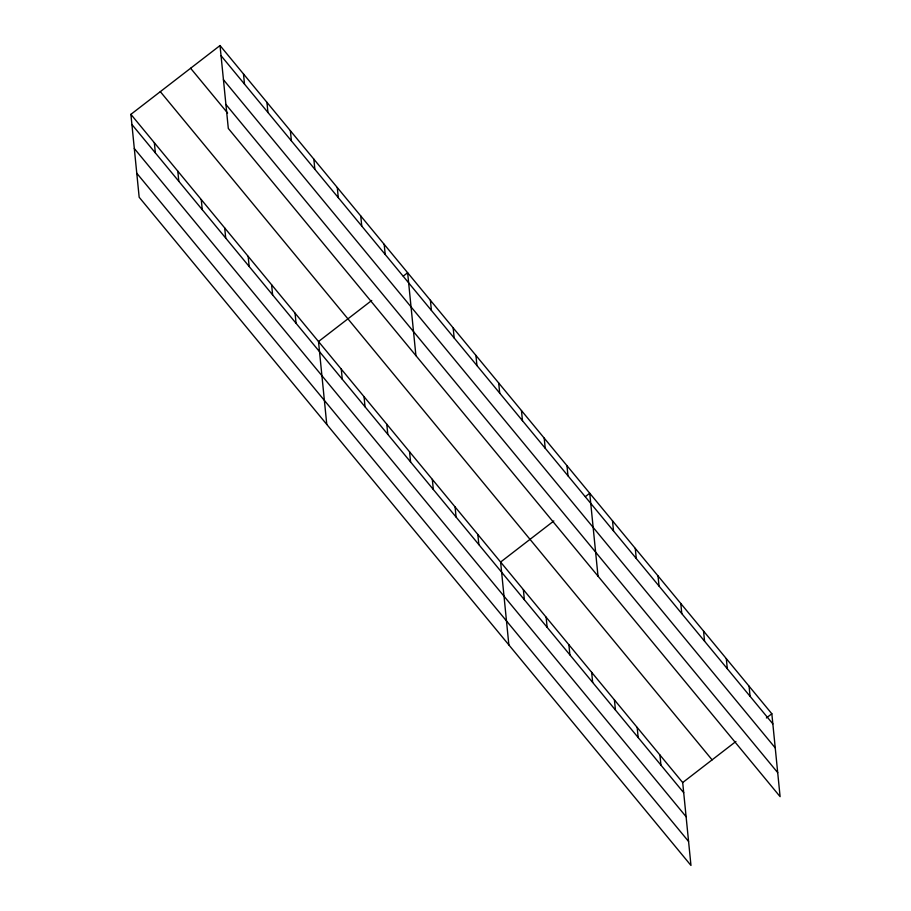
<?xml version="1.0" encoding="UTF-8"?>
<svg xmlns="http://www.w3.org/2000/svg" width="911" height="911" viewBox="0 0 911 911"><rect width="100%" height="100%" fill="white"/><g stroke="black" fill="none" stroke-linecap="round" stroke-linejoin="round"><path stroke-width="1.37" d="M130.899 114.353L682.692 782.56L690.971 865.45L139.167 197.243L130.899 114.353L220.029 45.55L771.833 713.757L780.101 796.647L228.308 128.44L220.029 45.55M371.734 300.459L318.508 341.545L326.776 424.435M403.288 276.101L407.638 272.742L415.917 355.632M553.831 520.967L500.606 562.053L508.873 644.942M585.374 496.609L589.736 493.25L598.015 576.139M682.692 782.56L735.917 741.474M766.39 717.959L771.833 713.757M221.043 55.685L772.847 723.892M223.434 79.701L775.238 747.897M225.905 104.435L777.709 772.642M190.615 68.257L227.602 113.032M160.313 91.647L712.106 759.854M131.901 124.488L683.705 792.695M134.304 148.504L686.108 816.712M136.775 173.238L688.568 841.445M749.07 686.188L750.083 696.334M726.306 658.63L727.32 668.765M703.543 631.061L704.556 641.207M680.79 603.503L681.792 613.638M658.027 575.934L659.04 586.08M659.928 754.991L660.942 765.138M635.263 548.376L636.277 558.511M637.176 727.433L638.178 737.568M612.499 520.807L613.513 530.954M614.413 699.864L615.426 710.011M591.649 672.307L592.662 682.441M566.972 465.68L567.986 475.827M568.885 644.737L569.899 654.884M544.209 438.123L545.222 448.258M546.122 617.18L547.135 627.315M521.456 410.554L522.47 420.7M523.358 589.611L524.372 599.757M498.693 382.996L499.706 393.131M475.929 355.427L476.943 365.573M477.842 534.484L478.856 544.63M453.166 327.869L454.179 338.004M455.079 506.926L456.092 517.061M430.402 300.3L431.415 310.446M432.315 479.357L433.329 489.503M409.551 451.799L410.565 461.934M384.191 244.342L385.205 254.476M386.788 424.23L387.801 434.376M360.745 215.941L361.758 226.087M364.036 396.672L365.038 406.807M337.286 187.541L338.3 197.687M341.272 369.103L342.285 379.249M313.839 159.14L314.853 169.287M290.381 130.751L291.395 140.886M295.05 313.145L296.064 323.28M266.934 102.351L267.948 112.486M271.603 284.744L272.617 294.891M243.488 73.95L244.49 84.085M248.156 256.344L249.159 266.49M224.698 227.944L225.712 238.09M201.251 199.555L202.265 209.689M177.793 171.154L178.807 181.289M154.346 142.754L155.36 152.889"/></g></svg>
